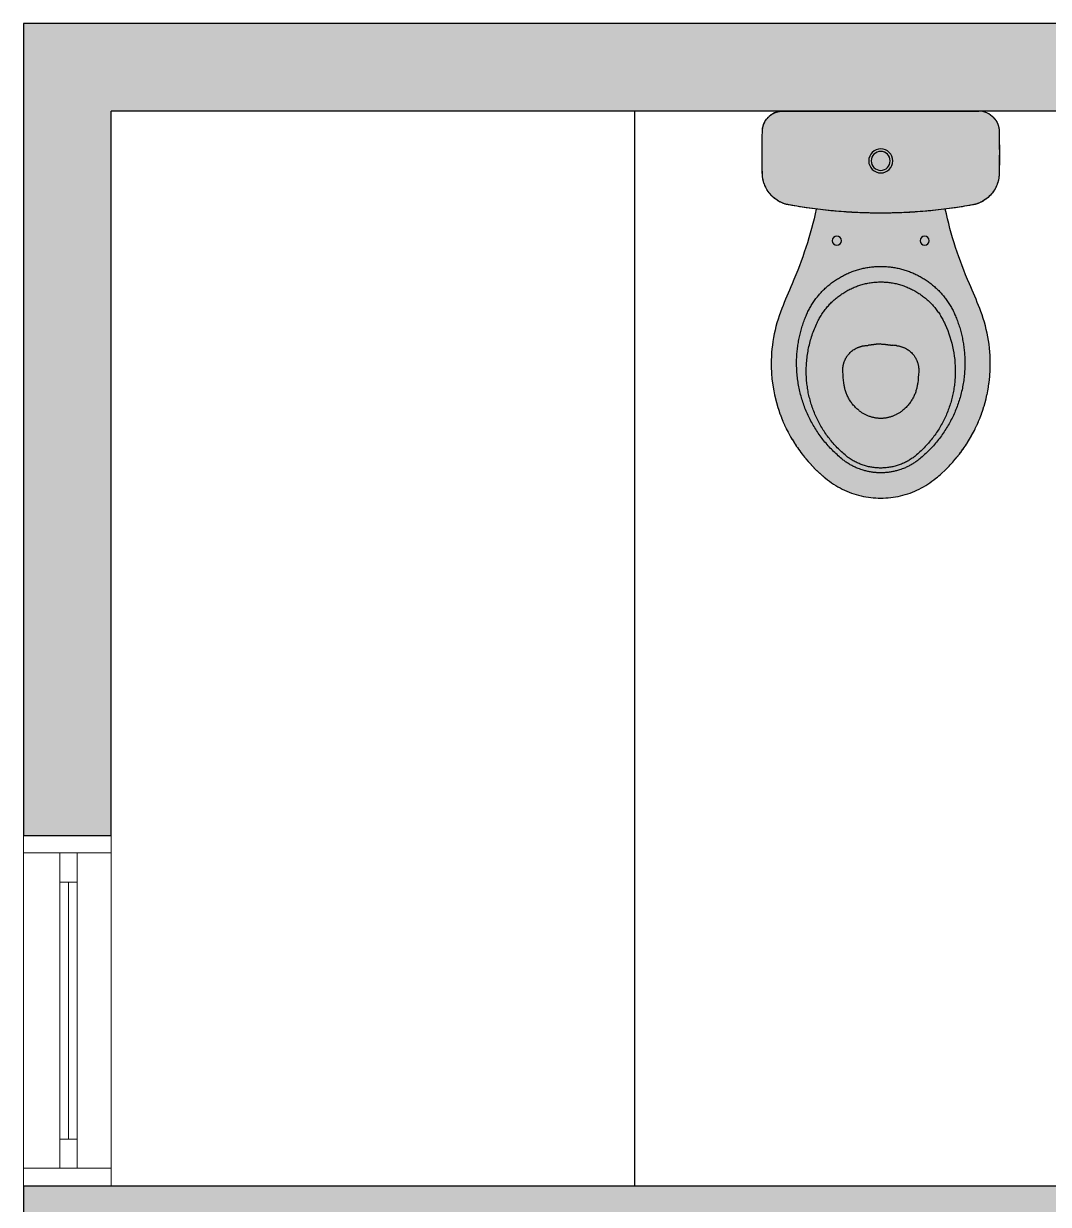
# Model space of a CAD drawing. Header units: millimetres. Extents: x 28.1 to 47.5, y 29.2 to 36.9.
# Drawn here: x 40.003 to 41.758, y 34.441 to 36.463 of the extents above; entities that cross this region are included whole.
import ezdxf

# ---------------------------------------------------------------- set-up
doc = ezdxf.new("R2010")
doc.units = ezdxf.units.MM
for name, color, linetype, lineweight in [('AI-Hatch equip san', 255, 'Continuous', 0), ('Arq-Caixilho', 1, 'Continuous', 13), ('Arq-Parede Baixa Osso', 2, 'Continuous', 20)]:
    doc.layers.add(name, color=color, linetype=linetype, lineweight=lineweight)
for name, color, linetype in [('ALVENARIA', 4, 'Continuous'), ('MOBILIÁRIO', 8, 'Continuous'), ('PROJEÇÃO', 8, 'Continuous')]:
    doc.layers.add(name, color=color, linetype=linetype)

# ---------------------------------------------------------------- blocks, each defined once
blk = doc.blocks.new('BACIA COM CX ACOPLADA IZY CP111 - PLANTA')
at = {"layer": 'AI-Hatch equip san'}
blk.add_hatch(color=256, dxfattribs=at).paths.add_polyline_path([(0.2027, -0.0342, -0.008778), (0.2027, -0.1068), (0.2026, -0.1095), (0.2023, -0.1122), (0.202, -0.1149), (0.2014, -0.1176), (0.2008, -0.1203), (0.2, -0.1229), (0.1991, -0.1255), (0.1981, -0.128), (0.1969, -0.1305), (0.1957, -0.1329), (0.1943, -0.1352), (0.1928, -0.1375), (0.1912, -0.1397), (0.1894, -0.1418), (0.1876, -0.1439), (0.1857, -0.1458), (0.1837, -0.1477), (0.1816, -0.1494), (0.1794, -0.151), (0.1772, -0.1526), (0.1748, -0.154), (0.1724, -0.1553), (0.17, -0.1565), (0.1675, -0.1575), (0.1649, -0.1585), (0.1623, -0.1593), (0.1597, -0.16), (0.1569, -0.1605, -0.013306), (0.1104, -0.1676), (0.1104, -0.1678), (0.1123, -0.176), (0.1142, -0.1842), (0.1163, -0.1925), (0.1185, -0.2008), (0.1208, -0.209), (0.1231, -0.2171), (0.1256, -0.2253), (0.1282, -0.2335), (0.1309, -0.2415), (0.1336, -0.2493), (0.1363, -0.2571), (0.1392, -0.2648), (0.1422, -0.2725), (0.1453, -0.2803), (0.1486, -0.288), (0.1519, -0.2958, -0.011272), (0.1696, -0.3386), (0.1713, -0.3429), (0.1735, -0.349), (0.1755, -0.3551), (0.1774, -0.3613), (0.1791, -0.3675), (0.1807, -0.3738), (0.1821, -0.3801), (0.1834, -0.3864), (0.1844, -0.3928), (0.1854, -0.3992), (0.1861, -0.4057), (0.1867, -0.4121), (0.1872, -0.4186), (0.1874, -0.4251), (0.1875, -0.4316), (0.1875, -0.4382), (0.1874, -0.4417), (0.1872, -0.4451), (0.1868, -0.4518), (0.1865, -0.4553), (0.1862, -0.4587), (0.1854, -0.4655), (0.1844, -0.4722), (0.1832, -0.479), (0.1819, -0.4857), (0.1803, -0.4923), (0.1786, -0.4989), (0.1768, -0.5055), (0.1747, -0.512), (0.1724, -0.5185), (0.17, -0.5249), (0.1674, -0.5312), (0.1647, -0.5375), (0.1618, -0.5436), (0.1602, -0.5467), (0.1587, -0.5498), (0.1555, -0.5557), (0.1537, -0.5587), (0.152, -0.5617), (0.1502, -0.5646), (0.1484, -0.5675), (0.1466, -0.5704), (0.1447, -0.5733), (0.1428, -0.5761), (0.1408, -0.5789), (0.1388, -0.5817), (0.1368, -0.5844), (0.1347, -0.5872), (0.1326, -0.5899), (0.1305, -0.5925), (0.1283, -0.5952), (0.1239, -0.6004), (0.1193, -0.6054), (0.1169, -0.6079), (0.1145, -0.6104), (0.1097, -0.6152), (0.1047, -0.6198), (0.1021, -0.6221), (0.0996, -0.6244), (0.097, -0.6266), (0.0945, -0.6287), (0.0911, -0.6314), (0.0877, -0.6339), (0.0842, -0.6364), (0.0807, -0.6388), (0.0771, -0.641), (0.0734, -0.6432), (0.0696, -0.6452), (0.0658, -0.6472), (0.062, -0.649), (0.0581, -0.6508), (0.0541, -0.6524), (0.0501, -0.6539), (0.0461, -0.6553), (0.042, -0.6565), (0.0379, -0.6577), (0.0338, -0.6587), (0.0296, -0.6596), (0.0254, -0.6604), (0.0212, -0.6611), (0.017, -0.6617), (0.0128, -0.6621), (0.0085, -0.6624), (0.0043, -0.6626), (0, -0.6626), (-0.0043, -0.6626), (-0.0085, -0.6624), (-0.0128, -0.6621), (-0.017, -0.6617), (-0.0212, -0.6611), (-0.0254, -0.6604), (-0.0296, -0.6596), (-0.0338, -0.6587), (-0.0379, -0.6577), (-0.042, -0.6565), (-0.0461, -0.6553), (-0.0501, -0.6539), (-0.0541, -0.6524), (-0.0581, -0.6508), (-0.062, -0.649), (-0.0658, -0.6472), (-0.0696, -0.6452), (-0.0734, -0.6432), (-0.0771, -0.641), (-0.0807, -0.6388), (-0.0842, -0.6364), (-0.0877, -0.6339), (-0.0911, -0.6314), (-0.0945, -0.6287), (-0.097, -0.6266), (-0.0996, -0.6244), (-0.1021, -0.6221), (-0.1047, -0.6198), (-0.1097, -0.6152), (-0.1145, -0.6104), (-0.1169, -0.6079), (-0.1193, -0.6054), (-0.1239, -0.6004), (-0.1283, -0.5952), (-0.1305, -0.5925), (-0.1326, -0.5899), (-0.1347, -0.5872), (-0.1368, -0.5844), (-0.1388, -0.5817), (-0.1408, -0.5789), (-0.1428, -0.5761), (-0.1447, -0.5733), (-0.1466, -0.5704), (-0.1484, -0.5675), (-0.1502, -0.5646), (-0.152, -0.5617), (-0.1537, -0.5587), (-0.1555, -0.5557), (-0.1587, -0.5498), (-0.1602, -0.5467), (-0.1618, -0.5436), (-0.1647, -0.5375), (-0.1674, -0.5312), (-0.17, -0.5249), (-0.1724, -0.5185), (-0.1747, -0.512), (-0.1768, -0.5055), (-0.1786, -0.4989), (-0.1803, -0.4923), (-0.1819, -0.4857), (-0.1832, -0.479), (-0.1844, -0.4722), (-0.1854, -0.4655), (-0.1862, -0.4587), (-0.1865, -0.4553), (-0.1868, -0.4518), (-0.1872, -0.4451), (-0.1874, -0.4417), (-0.1875, -0.4382), (-0.1875, -0.4329), (-0.1875, -0.4264), (-0.1872, -0.42), (-0.1868, -0.4135), (-0.1863, -0.407), (-0.1855, -0.4006), (-0.1847, -0.3942), (-0.1836, -0.3878), (-0.1824, -0.3815), (-0.181, -0.3751), (-0.1795, -0.3689), (-0.1778, -0.3626), (-0.1759, -0.3564), (-0.1739, -0.3503), (-0.1717, -0.3442), (-0.1694, -0.3381, -0.011149), (-0.1519, -0.2958), (-0.1486, -0.288), (-0.1453, -0.2803), (-0.1422, -0.2725), (-0.1392, -0.2648), (-0.1363, -0.2571), (-0.1336, -0.2493), (-0.1309, -0.2415), (-0.1282, -0.2335), (-0.1256, -0.2253), (-0.1231, -0.2171), (-0.1208, -0.209), (-0.1185, -0.2008), (-0.1163, -0.1925), (-0.1142, -0.1842), (-0.1123, -0.176), (-0.1104, -0.1678), (-0.1104, -0.1676, -0.013306), (-0.1569, -0.1605), (-0.1597, -0.16), (-0.1623, -0.1593), (-0.1649, -0.1585), (-0.1675, -0.1575), (-0.17, -0.1565), (-0.1724, -0.1553), (-0.1748, -0.154), (-0.1772, -0.1526), (-0.1794, -0.151), (-0.1816, -0.1494), (-0.1837, -0.1477), (-0.1857, -0.1458), (-0.1876, -0.1439), (-0.1894, -0.1418), (-0.1912, -0.1397), (-0.1928, -0.1375), (-0.1943, -0.1352), (-0.1957, -0.1329), (-0.1969, -0.1305), (-0.1981, -0.128), (-0.1991, -0.1255), (-0.2, -0.1229), (-0.2008, -0.1203), (-0.2014, -0.1176), (-0.202, -0.1149), (-0.2023, -0.1122), (-0.2026, -0.1095), (-0.2027, -0.1068, -0.008778), (-0.2027, -0.0342, -0.159768), (-0.1955, -0.0136), (-0.1951, -0.0133), (-0.1951, -0.0133), (-0.1951, -0.0133), (-0.1951, -0.0132), (-0.195, -0.0132), (-0.195, -0.0132), (-0.1949, -0.0131), (-0.1948, -0.013), (-0.1947, -0.0129), (-0.1946, -0.0128), (-0.1945, -0.0126), (-0.1943, -0.0125), (-0.1935, -0.0116, -0.212488), (-0.1677, -0.0001), (0.1677, -0.0001, -0.212488), (0.1935, -0.0116), (0.1943, -0.0125), (0.1945, -0.0126), (0.1946, -0.0128), (0.1947, -0.0129), (0.1948, -0.013), (0.1949, -0.0131), (0.195, -0.0132), (0.195, -0.0132), (0.1951, -0.0132), (0.1951, -0.0133), (0.1951, -0.0133), (0.1954, -0.0134, -0.161241)])
for points in [[(-0.1936, -0.0115), (-0.1931, -0.0109), (-0.1925, -0.0103), (-0.1919, -0.0097), (-0.1913, -0.0091), (-0.1907, -0.0086), (-0.19, -0.008), (-0.1894, -0.0075), (-0.1887, -0.007), (-0.1881, -0.0065), (-0.1874, -0.006), (-0.1867, -0.0055), (-0.186, -0.0051), (-0.1853, -0.0047), (-0.1845, -0.0043), (-0.1838, -0.0039), (-0.1831, -0.0035), (-0.1823, -0.0031), (-0.1815, -0.0028), (-0.1808, -0.0025), (-0.18, -0.0022), (-0.1792, -0.0019), (-0.1784, -0.0016), (-0.1776, -0.0014), (-0.1768, -0.0012), (-0.176, -0.001), (-0.1752, -0.0008), (-0.1744, -0.0006), (-0.1736, -0.0005), (-0.1728, -0.0003), (-0.1719, -0.0002), (-0.1711, -0.0001), (-0.1703, -0.0001), (-0.1694, 0), (-0.1686, 0), (-0.1678, 0)], [(-0.1677, 0), (0.1677, 0)], [(-0.1951, -0.0133), (-0.1951, -0.0133)], [(0.1936, -0.0115), (0.1938, -0.0116), (0.1938, -0.0117), (0.194, -0.0119), (0.1944, -0.0123), (0.1947, -0.0126), (0.1948, -0.0128), (0.1949, -0.0129), (0.1949, -0.013), (0.195, -0.013), (0.195, -0.0131), (0.1951, -0.0131)], [(-0.0378, -0.5122), (-0.0368, -0.513), (-0.0358, -0.5137), (-0.0348, -0.5145), (-0.0338, -0.5152), (-0.0327, -0.5159), (-0.0316, -0.5165), (-0.0306, -0.5172), (-0.0295, -0.5178), (-0.0283, -0.5185), (-0.0272, -0.519), (-0.0261, -0.5196), (-0.0249, -0.5202), (-0.0237, -0.5207), (-0.0225, -0.5212), (-0.0214, -0.5217), (-0.0201, -0.5221), (-0.0189, -0.5225), (-0.0177, -0.5229), (-0.0165, -0.5233), (-0.0152, -0.5236), (-0.014, -0.524), (-0.0127, -0.5243), (-0.0115, -0.5245), (-0.0102, -0.5248), (-0.009, -0.525), (-0.0077, -0.5251), (-0.0064, -0.5253), (-0.0051, -0.5254), (-0.0039, -0.5255), (-0.0026, -0.5256), (-0.0013, -0.5256), (0, -0.5256), (0.0013, -0.5256), (0.0026, -0.5256), (0.0039, -0.5255), (0.0051, -0.5254), (0.0064, -0.5253), (0.0077, -0.5251), (0.009, -0.525), (0.0102, -0.5248), (0.0115, -0.5245), (0.0127, -0.5243), (0.014, -0.524), (0.0152, -0.5236), (0.0165, -0.5233), (0.0177, -0.5229), (0.0189, -0.5225), (0.0201, -0.5221), (0.0214, -0.5217), (0.0225, -0.5212), (0.0237, -0.5207), (0.0249, -0.5202), (0.0261, -0.5196), (0.0272, -0.519), (0.0283, -0.5185), (0.0295, -0.5178), (0.0306, -0.5172), (0.0316, -0.5165), (0.0327, -0.5159), (0.0337, -0.5152), (0.0348, -0.5145), (0.0358, -0.5137), (0.0368, -0.513), (0.0378, -0.5122)]]:
    blk.add_lwpolyline(points)
for points in [[(0.1957, -0.0137), (0.196, -0.0142), (0.1964, -0.0147), (0.1968, -0.0153), (0.1971, -0.0158), (0.1975, -0.0163), (0.1978, -0.0168), (0.1981, -0.0174), (0.1984, -0.0179), (0.1987, -0.0185), (0.199, -0.019), (0.1993, -0.0196), (0.1995, -0.0202), (0.1998, -0.0207), (0.2, -0.0213), (0.2003, -0.0219), (0.2005, -0.0225), (0.2007, -0.0231), (0.2009, -0.0237), (0.2011, -0.0243), (0.2013, -0.0249), (0.2015, -0.0255), (0.2016, -0.0261), (0.2018, -0.0267), (0.2019, -0.0273), (0.2021, -0.0279), (0.2022, -0.0285), (0.2023, -0.0292), (0.2024, -0.0298), (0.2025, -0.0304), (0.2025, -0.031), (0.2026, -0.0316), (0.2026, -0.0323), (0.2027, -0.0329), (0.2027, -0.0335), (0.2027, -0.0342, -0.00878), (0.2028, -0.1068), (0.2027, -0.1079), (0.2026, -0.1091), (0.2026, -0.1102), (0.2025, -0.1114), (0.2024, -0.1125), (0.2022, -0.1136), (0.2021, -0.1148), (0.2019, -0.1159), (0.2017, -0.117), (0.2014, -0.1181), (0.2012, -0.1192), (0.2009, -0.1203), (0.2006, -0.1214), (0.2002, -0.1225), (0.1999, -0.1236), (0.1995, -0.1247), (0.1991, -0.1258), (0.1987, -0.1268), (0.1982, -0.1279), (0.1978, -0.1289), (0.1973, -0.13), (0.1968, -0.131), (0.1962, -0.132), (0.1957, -0.133), (0.1951, -0.134), (0.1945, -0.135), (0.1939, -0.1359), (0.1933, -0.1369), (0.1926, -0.1378), (0.192, -0.1388), (0.1913, -0.1397), (0.1906, -0.1406), (0.1899, -0.1415), (0.1891, -0.1423), (0.1884, -0.1432), (0.1876, -0.144), (0.1868, -0.1449), (0.186, -0.1457), (0.1851, -0.1465), (0.1843, -0.1472), (0.1834, -0.148), (0.1826, -0.1487), (0.1817, -0.1494), (0.1808, -0.1501), (0.1799, -0.1508), (0.1789, -0.1515), (0.178, -0.1521), (0.177, -0.1527), (0.1761, -0.1533), (0.1751, -0.1539), (0.1741, -0.1545), (0.1731, -0.155), (0.1721, -0.1556), (0.171, -0.1561), (0.17, -0.1566), (0.169, -0.157), (0.1679, -0.1575), (0.1668, -0.1579), (0.1658, -0.1583), (0.1647, -0.1586), (0.1636, -0.159), (0.1625, -0.1593), (0.1614, -0.1596), (0.1603, -0.1598), (0.1592, -0.1601), (0.158, -0.1604), (0.1569, -0.1606), (0.1525, -0.1614), (0.148, -0.1622), (0.1436, -0.1629), (0.1392, -0.1636), (0.1347, -0.1643), (0.1302, -0.165), (0.1258, -0.1657), (0.1213, -0.1663), (0.1169, -0.1669), (0.1124, -0.1675), (0.1079, -0.168), (0.1034, -0.1686), (0.099, -0.1691), (0.0945, -0.1696), (0.09, -0.1701), (0.0855, -0.1705), (0.081, -0.1709), (0.0765, -0.1713), (0.072, -0.1717), (0.0675, -0.1721), (0.0631, -0.1724), (0.0586, -0.1727), (0.0541, -0.173), (0.0496, -0.1733), (0.0451, -0.1735), (0.0406, -0.1737), (0.0361, -0.1739), (0.0315, -0.1741), (0.027, -0.1742), (0.0225, -0.1744), (0.018, -0.1745), (0.0135, -0.1745), (0.009, -0.1746), (0.0045, -0.1746), (0, -0.1746), (-0.0045, -0.1746), (-0.009, -0.1746), (-0.0135, -0.1745), (-0.018, -0.1745), (-0.0225, -0.1744), (-0.027, -0.1742), (-0.0315, -0.1741), (-0.0361, -0.1739), (-0.0406, -0.1737), (-0.0451, -0.1735), (-0.0496, -0.1733), (-0.0541, -0.173), (-0.0586, -0.1727), (-0.0631, -0.1724), (-0.0675, -0.1721), (-0.072, -0.1717), (-0.0765, -0.1713), (-0.081, -0.1709), (-0.0855, -0.1705), (-0.09, -0.1701), (-0.0945, -0.1696), (-0.099, -0.1691), (-0.1034, -0.1686), (-0.1079, -0.168), (-0.1124, -0.1675), (-0.1169, -0.1669), (-0.1213, -0.1663), (-0.1258, -0.1657), (-0.1302, -0.165), (-0.1347, -0.1643), (-0.1392, -0.1636), (-0.1436, -0.1629), (-0.148, -0.1622), (-0.1525, -0.1614), (-0.1569, -0.1606), (-0.158, -0.1604), (-0.1592, -0.1601), (-0.1603, -0.1598), (-0.1614, -0.1596), (-0.1625, -0.1593), (-0.1636, -0.159), (-0.1647, -0.1586), (-0.1658, -0.1583), (-0.1668, -0.1579), (-0.1679, -0.1575), (-0.169, -0.157), (-0.17, -0.1566), (-0.171, -0.1561), (-0.1721, -0.1556), (-0.1731, -0.155), (-0.1741, -0.1545), (-0.1751, -0.1539), (-0.1761, -0.1533), (-0.177, -0.1527), (-0.178, -0.1521), (-0.1789, -0.1515), (-0.1799, -0.1508), (-0.1808, -0.1501), (-0.1817, -0.1494), (-0.1826, -0.1487), (-0.1834, -0.148), (-0.1843, -0.1472), (-0.1851, -0.1465), (-0.186, -0.1457), (-0.1868, -0.1449), (-0.1876, -0.144), (-0.1884, -0.1432), (-0.1891, -0.1423), (-0.1899, -0.1415), (-0.1906, -0.1406), (-0.1913, -0.1397), (-0.192, -0.1388), (-0.1926, -0.1378), (-0.1933, -0.1369), (-0.1939, -0.1359), (-0.1945, -0.135), (-0.1951, -0.134), (-0.1957, -0.133), (-0.1962, -0.132), (-0.1968, -0.131), (-0.1973, -0.13), (-0.1978, -0.1289), (-0.1982, -0.1279), (-0.1987, -0.1268), (-0.1991, -0.1258), (-0.1995, -0.1247), (-0.1999, -0.1236), (-0.2002, -0.1225), (-0.2006, -0.1214), (-0.2009, -0.1203), (-0.2012, -0.1192), (-0.2014, -0.1181), (-0.2017, -0.117), (-0.2019, -0.1159), (-0.2021, -0.1148), (-0.2022, -0.1136), (-0.2024, -0.1125), (-0.2025, -0.1114), (-0.2026, -0.1102), (-0.2026, -0.1091), (-0.2027, -0.1079), (-0.2028, -0.1068, -0.00878), (-0.2027, -0.0342), (-0.2027, -0.0335), (-0.2027, -0.0329), (-0.2026, -0.0323), (-0.2026, -0.0316), (-0.2025, -0.031), (-0.2025, -0.0304), (-0.2024, -0.0298), (-0.2023, -0.0292), (-0.2022, -0.0285), (-0.2021, -0.0279), (-0.2019, -0.0273), (-0.2018, -0.0267), (-0.2016, -0.0261), (-0.2015, -0.0255), (-0.2013, -0.0249), (-0.2011, -0.0243), (-0.2009, -0.0237), (-0.2007, -0.0231), (-0.2005, -0.0225), (-0.2003, -0.0219), (-0.2, -0.0213), (-0.1998, -0.0207), (-0.1995, -0.0202), (-0.1993, -0.0196), (-0.199, -0.019), (-0.1987, -0.0185), (-0.1984, -0.0179), (-0.1981, -0.0174), (-0.1978, -0.0168), (-0.1975, -0.0163), (-0.1971, -0.0158), (-0.1968, -0.0153), (-0.1964, -0.0147), (-0.196, -0.0142), (-0.1957, -0.0137)], [(-0.195, -0.0131, 0.018828), (-0.1954, -0.0135)], [(0.1951, -0.0133), (0.1951, -0.0133), (0.1951, -0.0133), (0.1951, -0.0133), (0.1951, -0.0132), (0.195, -0.0132), (0.195, -0.0132), (0.1949, -0.0131), (0.1948, -0.013), (0.1947, -0.0129), (0.1946, -0.0128), (0.1945, -0.0126), (0.1943, -0.0125), (0.1935, -0.0116, 0.212488), (0.1677, -0.0001), (-0.1677, -0.0001, 0.212488), (-0.1935, -0.0116), (-0.1943, -0.0125), (-0.1945, -0.0126), (-0.1946, -0.0128), (-0.1947, -0.0129), (-0.1948, -0.013), (-0.1949, -0.0131), (-0.195, -0.0132), (-0.195, -0.0132), (-0.1951, -0.0132), (-0.1951, -0.0133), (-0.1951, -0.0133), (-0.1951, -0.0133)], [(-0.1942, -0.0123, 0.002919), (-0.1935, -0.0115)], [(0.1955, -0.0136, 0.018828), (0.1951, -0.0132)], [(-0.1104, -0.1676), (-0.1104, -0.1678), (-0.1123, -0.176), (-0.1142, -0.1842), (-0.1163, -0.1925), (-0.1185, -0.2008), (-0.1208, -0.209), (-0.1231, -0.2171), (-0.1256, -0.2253), (-0.1282, -0.2335), (-0.1309, -0.2415), (-0.1336, -0.2493), (-0.1363, -0.2571), (-0.1392, -0.2648), (-0.1422, -0.2725), (-0.1453, -0.2803), (-0.1486, -0.288), (-0.1519, -0.2958, 0.011149), (-0.1694, -0.3381), (-0.1717, -0.3442), (-0.1739, -0.3503), (-0.1759, -0.3564), (-0.1778, -0.3626), (-0.1795, -0.3689), (-0.181, -0.3751), (-0.1824, -0.3815), (-0.1836, -0.3878), (-0.1847, -0.3942), (-0.1855, -0.4006), (-0.1863, -0.407), (-0.1868, -0.4135), (-0.1872, -0.42), (-0.1875, -0.4264), (-0.1875, -0.4329), (-0.1875, -0.4381), (-0.1875, -0.4384), (-0.1874, -0.4417), (-0.1872, -0.4449), (-0.1872, -0.4453), (-0.1868, -0.4517), (-0.1868, -0.4521), (-0.1865, -0.4553), (-0.1862, -0.4585), (-0.1862, -0.4589), (-0.1854, -0.4653), (-0.1853, -0.4657), (-0.1844, -0.472), (-0.1844, -0.4724), (-0.1833, -0.4788), (-0.1832, -0.4792), (-0.1819, -0.4855), (-0.1818, -0.4859), (-0.1804, -0.4921), (-0.1803, -0.4925), (-0.1787, -0.4988), (-0.1786, -0.4991), (-0.1768, -0.5053), (-0.1767, -0.5057), (-0.1747, -0.5118), (-0.1746, -0.5122), (-0.1725, -0.5183), (-0.1724, -0.5187), (-0.1701, -0.5247), (-0.17, -0.5251), (-0.1675, -0.531), (-0.1674, -0.5314), (-0.1648, -0.5373), (-0.1646, -0.5376), (-0.1618, -0.5435), (-0.1617, -0.5438), (-0.1602, -0.5467), (-0.1588, -0.5496), (-0.1586, -0.5499), (-0.1555, -0.5556), (-0.1553, -0.5559), (-0.1537, -0.5587), (-0.1521, -0.5615), (-0.1519, -0.5618), (-0.1502, -0.5646), (-0.1485, -0.5674), (-0.1484, -0.5677), (-0.1466, -0.5704), (-0.1448, -0.5731), (-0.1446, -0.5734), (-0.1428, -0.5761), (-0.1409, -0.5788), (-0.1407, -0.579), (-0.1388, -0.5817), (-0.1369, -0.5843), (-0.1367, -0.5846), (-0.1347, -0.5872), (-0.1327, -0.5897), (-0.1325, -0.59), (-0.1305, -0.5925), (-0.1284, -0.595), (-0.1282, -0.5953), (-0.124, -0.6002), (-0.1237, -0.6005), (-0.1194, -0.6053), (-0.1191, -0.6055), (-0.1169, -0.6079), (-0.1146, -0.6102), (-0.1144, -0.6105), (-0.1098, -0.6151), (-0.1095, -0.6153), (-0.1048, -0.6197), (-0.1045, -0.62), (-0.1021, -0.6221), (-0.0997, -0.6243), (-0.0994, -0.6245), (-0.097, -0.6266), (-0.0945, -0.6287), (-0.0911, -0.6314), (-0.0877, -0.6339), (-0.0842, -0.6364), (-0.0807, -0.6388), (-0.0771, -0.641), (-0.0734, -0.6432), (-0.0696, -0.6452), (-0.0658, -0.6472), (-0.062, -0.649), (-0.0581, -0.6508), (-0.0541, -0.6524), (-0.0501, -0.6539), (-0.0461, -0.6553), (-0.042, -0.6565), (-0.0379, -0.6577), (-0.0338, -0.6587), (-0.0296, -0.6596), (-0.0254, -0.6604), (-0.0212, -0.6611), (-0.017, -0.6617), (-0.0128, -0.6621), (-0.0085, -0.6624), (-0.0043, -0.6626), (0, -0.6626), (0.0043, -0.6626), (0.0085, -0.6624), (0.0128, -0.6621), (0.017, -0.6617), (0.0212, -0.6611), (0.0254, -0.6604), (0.0296, -0.6596), (0.0338, -0.6587), (0.0379, -0.6577), (0.042, -0.6565), (0.0461, -0.6553), (0.0501, -0.6539), (0.0541, -0.6524), (0.0581, -0.6508), (0.062, -0.649), (0.0658, -0.6472), (0.0696, -0.6452), (0.0734, -0.6432), (0.0771, -0.641), (0.0807, -0.6388), (0.0842, -0.6364), (0.0877, -0.6339), (0.0911, -0.6314), (0.0945, -0.6287), (0.097, -0.6266), (0.0994, -0.6245), (0.0997, -0.6243), (0.1021, -0.6221), (0.1045, -0.62), (0.1048, -0.6197), (0.1095, -0.6153), (0.1098, -0.6151), (0.1144, -0.6105), (0.1146, -0.6102), (0.1169, -0.6079), (0.1191, -0.6055), (0.1194, -0.6053), (0.1237, -0.6005), (0.124, -0.6002), (0.1282, -0.5953), (0.1284, -0.595), (0.1305, -0.5925), (0.1325, -0.59), (0.1327, -0.5897), (0.1347, -0.5872), (0.1367, -0.5846), (0.1369, -0.5843), (0.1388, -0.5817), (0.1407, -0.579), (0.1409, -0.5788), (0.1428, -0.5761), (0.1446, -0.5734), (0.1448, -0.5731), (0.1466, -0.5704), (0.1484, -0.5677), (0.1485, -0.5674), (0.1502, -0.5646), (0.1519, -0.5618), (0.1521, -0.5615), (0.1537, -0.5587), (0.1553, -0.5559), (0.1555, -0.5556), (0.1586, -0.5499), (0.1588, -0.5496), (0.1602, -0.5467), (0.1617, -0.5438), (0.1618, -0.5435), (0.1646, -0.5376), (0.1648, -0.5373), (0.1674, -0.5314), (0.1675, -0.531), (0.17, -0.5251), (0.1701, -0.5247), (0.1724, -0.5187), (0.1725, -0.5183), (0.1746, -0.5122), (0.1747, -0.5118), (0.1767, -0.5057), (0.1768, -0.5053), (0.1786, -0.4991), (0.1787, -0.4988), (0.1803, -0.4925), (0.1804, -0.4921), (0.1818, -0.4859), (0.1819, -0.4855), (0.1832, -0.4792), (0.1833, -0.4788), (0.1844, -0.4724), (0.1844, -0.472), (0.1853, -0.4657), (0.1854, -0.4653), (0.1862, -0.4589), (0.1862, -0.4585), (0.1865, -0.4553), (0.1868, -0.4521), (0.1868, -0.4517), (0.1872, -0.4453), (0.1872, -0.4449), (0.1874, -0.4417), (0.1875, -0.4384), (0.1875, -0.4381), (0.1875, -0.4316), (0.1874, -0.4251), (0.1872, -0.4186), (0.1867, -0.4121), (0.1861, -0.4057), (0.1854, -0.3992), (0.1844, -0.3928), (0.1834, -0.3864), (0.1821, -0.3801), (0.1807, -0.3738), (0.1791, -0.3675), (0.1774, -0.3613), (0.1755, -0.3551), (0.1735, -0.349), (0.1713, -0.3429), (0.1694, -0.3381, 0.011149), (0.1519, -0.2958), (0.1486, -0.288), (0.1453, -0.2803), (0.1422, -0.2725), (0.1392, -0.2648), (0.1363, -0.2571), (0.1336, -0.2493), (0.1309, -0.2415), (0.1282, -0.2335), (0.1256, -0.2253), (0.1231, -0.2171), (0.1208, -0.209), (0.1185, -0.2008), (0.1163, -0.1925), (0.1142, -0.1842), (0.1123, -0.176), (0.1104, -0.1678), (0.1104, -0.1676)], [(-0.0378, -0.5122), (-0.0393, -0.511), (-0.0407, -0.5098), (-0.042, -0.5085), (-0.0433, -0.5072), (-0.0446, -0.5059), (-0.0458, -0.5046), (-0.047, -0.5032), (-0.0482, -0.5018), (-0.0493, -0.5004), (-0.0503, -0.499), (-0.0514, -0.4975), (-0.0523, -0.496), (-0.0533, -0.4946), (-0.0542, -0.493), (-0.055, -0.4915), (-0.0558, -0.49), (-0.0566, -0.4884), (-0.0573, -0.4869), (-0.058, -0.4853), (-0.0587, -0.4838), (-0.0593, -0.4822), (-0.0598, -0.4806), (-0.0603, -0.4791), (-0.0608, -0.4775), (-0.0613, -0.4759), (-0.0617, -0.4744), (-0.062, -0.4728), (-0.0623, -0.4713), (-0.0626, -0.4697), (-0.0629, -0.4682), (-0.0631, -0.4667), (-0.0633, -0.4651, -0.008966), (-0.0649, -0.4466, -0.016113), (-0.065, -0.4436), (-0.065, -0.4426), (-0.065, -0.4418), (-0.0649, -0.4409), (-0.0649, -0.4401), (-0.0648, -0.4393), (-0.0647, -0.4384), (-0.0646, -0.4376), (-0.0645, -0.4368), (-0.0644, -0.436), (-0.0642, -0.4352), (-0.064, -0.4344), (-0.0639, -0.4336), (-0.0637, -0.4328), (-0.0635, -0.4321), (-0.0632, -0.4313), (-0.063, -0.4305), (-0.0627, -0.4298), (-0.0625, -0.429), (-0.0622, -0.4282), (-0.0619, -0.4275), (-0.0616, -0.4267), (-0.0612, -0.426), (-0.0609, -0.4253), (-0.0605, -0.4245), (-0.0602, -0.4238), (-0.0598, -0.423), (-0.0593, -0.4223), (-0.0589, -0.4216), (-0.0585, -0.4209), (-0.058, -0.4201), (-0.0575, -0.4194), (-0.057, -0.4187), (-0.056, -0.4174), (-0.0549, -0.416), (-0.0537, -0.4148), (-0.0525, -0.4135), (-0.0512, -0.4123), (-0.0499, -0.4111), (-0.0485, -0.41), (-0.047, -0.4089), (-0.0455, -0.4079), (-0.0439, -0.407), (-0.0422, -0.4061), (-0.0406, -0.4053), (-0.0397, -0.4049), (-0.0389, -0.4045), (-0.038, -0.4042), (-0.0372, -0.4039), (-0.0363, -0.4036), (-0.0354, -0.4033), (-0.0346, -0.403), (-0.0337, -0.4028), (-0.0328, -0.4025), (-0.0319, -0.4023), (-0.0311, -0.4021), (-0.0302, -0.402), (-0.0293, -0.4018), (-0.0285, -0.4017), (-0.0276, -0.4016), (-0.0267, -0.4015, -0.000598), (-0.0209, -0.4009)], [(0, -0.3986, 0.006359), (-0.0061, -0.3992), (-0.0064, -0.3992), (-0.0066, -0.3992), (-0.0072, -0.3993), (-0.0075, -0.3993), (-0.0077, -0.3993), (-0.0083, -0.3994), (-0.0086, -0.3994), (-0.0091, -0.3995), (-0.0094, -0.3995), (-0.01, -0.3996), (-0.0103, -0.3996), (-0.0108, -0.3997), (-0.0117, -0.3998), (-0.0123, -0.3999), (-0.0129, -0.4), (-0.0144, -0.4002), (-0.0154, -0.4003), (-0.0159, -0.4003), (-0.0164, -0.4004), (-0.0169, -0.4005), (-0.0174, -0.4005), (-0.0179, -0.4006), (-0.0184, -0.4006), (-0.0189, -0.4007), (-0.0194, -0.4008), (-0.0199, -0.4008), (-0.0204, -0.4009), (-0.0209, -0.4009)], [(0, -0.3986, -0.006359), (0.0061, -0.3992), (0.0064, -0.3992), (0.0066, -0.3992), (0.0072, -0.3993), (0.0075, -0.3993), (0.0077, -0.3993), (0.0083, -0.3994), (0.0086, -0.3994), (0.0091, -0.3995), (0.0094, -0.3995), (0.01, -0.3996), (0.0103, -0.3996), (0.0108, -0.3997), (0.0117, -0.3998), (0.0123, -0.3999), (0.0129, -0.4), (0.0144, -0.4002), (0.0154, -0.4003), (0.0159, -0.4003), (0.0164, -0.4004), (0.0169, -0.4005), (0.0174, -0.4005), (0.0179, -0.4006), (0.0184, -0.4006), (0.0189, -0.4007), (0.0194, -0.4008), (0.0199, -0.4008), (0.0204, -0.4009), (0.0209, -0.4009)], [(0.0267, -0.4015, 0.000598), (0.0209, -0.4009)], [(0.0267, -0.4015), (0.0276, -0.4016), (0.0285, -0.4017), (0.0293, -0.4018), (0.0302, -0.402), (0.0311, -0.4021), (0.0319, -0.4023), (0.0328, -0.4025), (0.0337, -0.4028), (0.0346, -0.403), (0.0354, -0.4033), (0.0363, -0.4036), (0.0372, -0.4039), (0.038, -0.4042), (0.0389, -0.4045), (0.0397, -0.4049), (0.0406, -0.4053), (0.0422, -0.4061), (0.0439, -0.407), (0.0455, -0.4079), (0.047, -0.4089), (0.0485, -0.41), (0.0499, -0.4111), (0.0512, -0.4123), (0.0525, -0.4135), (0.0537, -0.4148), (0.0549, -0.416), (0.056, -0.4174), (0.057, -0.4187), (0.0575, -0.4194), (0.058, -0.4201), (0.0585, -0.4209), (0.0589, -0.4216), (0.0593, -0.4223), (0.0598, -0.423), (0.0602, -0.4238), (0.0605, -0.4245), (0.0609, -0.4253), (0.0612, -0.426), (0.0616, -0.4267), (0.0619, -0.4275), (0.0622, -0.4282), (0.0625, -0.429), (0.0627, -0.4298), (0.063, -0.4305), (0.0632, -0.4313), (0.0635, -0.4321), (0.0637, -0.4328), (0.0639, -0.4336), (0.064, -0.4344), (0.0642, -0.4352), (0.0644, -0.436), (0.0645, -0.4368), (0.0646, -0.4376), (0.0647, -0.4384), (0.0648, -0.4393), (0.0649, -0.4401), (0.0649, -0.4409), (0.065, -0.4418), (0.065, -0.4426), (0.065, -0.4436, -0.016113), (0.0649, -0.4466, -0.008966), (0.0633, -0.4651), (0.0631, -0.4667), (0.0629, -0.4682), (0.0626, -0.4697), (0.0623, -0.4713), (0.062, -0.4728), (0.0617, -0.4744), (0.0613, -0.4759), (0.0608, -0.4775), (0.0603, -0.4791), (0.0598, -0.4806), (0.0593, -0.4822), (0.0587, -0.4838), (0.058, -0.4853), (0.0573, -0.4869), (0.0566, -0.4884), (0.0558, -0.49), (0.055, -0.4915), (0.0542, -0.493), (0.0533, -0.4946), (0.0523, -0.496), (0.0514, -0.4975), (0.0503, -0.499), (0.0493, -0.5004), (0.0482, -0.5018), (0.047, -0.5032), (0.0458, -0.5046), (0.0446, -0.5059), (0.0433, -0.5072), (0.042, -0.5085), (0.0407, -0.5098), (0.0393, -0.511), (0.0378, -0.5122)]]:
    blk.add_lwpolyline(points, format="xyb")
at = {"ltscale": 0.000466036}
blk.add_lwpolyline([(0.1951, -0.0133), (0.1952, -0.0133, -0.017665), (0.1955, -0.0136, -0.039631), (0.1956, -0.0138, -0.158216), (0.2027, -0.0342, -0.008778), (0.2027, -0.1068), (0.2026, -0.1095), (0.2023, -0.1122), (0.202, -0.1149), (0.2014, -0.1176), (0.2008, -0.1203), (0.2, -0.1229), (0.1991, -0.1255), (0.1981, -0.128), (0.1969, -0.1305), (0.1957, -0.1329), (0.1943, -0.1352), (0.1928, -0.1375), (0.1912, -0.1397), (0.1894, -0.1418), (0.1876, -0.1439), (0.1857, -0.1458), (0.1837, -0.1477), (0.1816, -0.1494), (0.1794, -0.151), (0.1772, -0.1526), (0.1748, -0.154), (0.1724, -0.1553), (0.17, -0.1565), (0.1675, -0.1575), (0.1649, -0.1585), (0.1623, -0.1593), (0.1597, -0.16), (0.1569, -0.1605, -0.044623), (0, -0.1746, -0.044623), (-0.1569, -0.1605), (-0.1597, -0.16), (-0.1623, -0.1593), (-0.1649, -0.1585), (-0.1675, -0.1575), (-0.17, -0.1565), (-0.1724, -0.1553), (-0.1748, -0.154), (-0.1772, -0.1526), (-0.1794, -0.151), (-0.1816, -0.1494), (-0.1837, -0.1477), (-0.1857, -0.1458), (-0.1876, -0.1439), (-0.1894, -0.1418), (-0.1912, -0.1397), (-0.1928, -0.1375), (-0.1943, -0.1352), (-0.1957, -0.1329), (-0.1969, -0.1305), (-0.1981, -0.128), (-0.1991, -0.1255), (-0.2, -0.1229), (-0.2008, -0.1203), (-0.2014, -0.1176), (-0.202, -0.1149), (-0.2023, -0.1122), (-0.2026, -0.1095), (-0.2027, -0.1068, -0.008778), (-0.2027, -0.0342, -0.158216), (-0.1956, -0.0138, -0.039631), (-0.1955, -0.0136, -0.017665), (-0.1952, -0.0133), (-0.1951, -0.0133)], format="xyb", dxfattribs=at)
at = {"ltscale": 0.00156}
blk.add_lwpolyline([(-0.1951, -0.0131), (-0.1953, -0.0133)], dxfattribs=at)
at = {"ltscale": 0.00179}
for points in [[(-0.1677, -0.0004), (-0.1677, -0.0001)], [(0.1677, -0.0004), (0.1677, -0.0001)]]:
    blk.add_lwpolyline(points, dxfattribs=at)
at = {"ltscale": 0.002755}
blk.add_lwpolyline([(0.2021, -0.0342), (0.2026, -0.0342)], dxfattribs=at)
for points in [[(0, -0.0647, 1), (0, -0.1058, 1)], [(-0.0001, -0.0689, 1), (-0.0001, -0.1014, 1)], [(-0.0752, -0.2141, 1), (-0.0752, -0.2296, 1)], [(0.0752, -0.2141, 1), (0.0752, -0.2296, 1)]]:
    blk.add_lwpolyline(points, format="xyb", close=True)
at = {"ltscale": 0.00311}
for points in [[(-0.2021, -0.1068), (-0.2027, -0.1068)], [(0.2021, -0.1068), (0.2027, -0.1068)]]:
    blk.add_lwpolyline(points, dxfattribs=at)
at = {"ltscale": 0.003392}
blk.add_lwpolyline([(0.1568, -0.1598), (0.1569, -0.1605)], dxfattribs=at)
for points in [[(0, -0.2659), (0.002, -0.2659), (0.004, -0.266), (0.006, -0.2661), (0.008, -0.2662), (0.01, -0.2663), (0.012, -0.2664), (0.014, -0.2666), (0.016, -0.2668), (0.018, -0.267), (0.02, -0.2673), (0.022, -0.2676), (0.024, -0.2679), (0.026, -0.2683), (0.0279, -0.2687), (0.0299, -0.2691), (0.0318, -0.2696), (0.0338, -0.27), (0.0357, -0.2705), (0.0377, -0.2711), (0.0396, -0.2716), (0.0415, -0.2722), (0.0434, -0.2728), (0.0453, -0.2735), (0.0472, -0.2741), (0.0491, -0.2748), (0.051, -0.2755), (0.0528, -0.2763), (0.0547, -0.2771), (0.0565, -0.2779), (0.0584, -0.2787), (0.0602, -0.2796), (0.062, -0.2804), (0.0638, -0.2813), (0.0656, -0.2823), (0.0673, -0.2832), (0.0691, -0.2842), (0.0708, -0.2852), (0.0725, -0.2863), (0.0742, -0.2873), (0.0759, -0.2884), (0.0776, -0.2895), (0.0793, -0.2907), (0.0809, -0.2918), (0.0825, -0.293), (0.0841, -0.2942), (0.0857, -0.2954), (0.0873, -0.2967), (0.0888, -0.2979), (0.0904, -0.2992), (0.0919, -0.3005), (0.0934, -0.3019), (0.0949, -0.3032), (0.0963, -0.3046), (0.0978, -0.306), (0.0992, -0.3074), (0.1006, -0.3089), (0.102, -0.3103), (0.1033, -0.3118), (0.1046, -0.3133), (0.106, -0.3149), (0.1072, -0.3164), (0.1085, -0.3179), (0.1098, -0.3195), (0.111, -0.3211), (0.1122, -0.3227), (0.1133, -0.3244), (0.1145, -0.326), (0.1156, -0.3277), (0.1167, -0.3293), (0.1178, -0.331), (0.1189, -0.3327), (0.1199, -0.3344), (0.1209, -0.3362), (0.1219, -0.3379), (0.1228, -0.3397), (0.1237, -0.3415), (0.1246, -0.3433), (0.1255, -0.3451), (0.1263, -0.3469), (0.1271, -0.3488), (0.1279, -0.3506), (0.1287, -0.3525), (0.1295, -0.3543), (0.1304, -0.3566), (0.1312, -0.3588), (0.132, -0.3611), (0.1328, -0.3634), (0.1336, -0.3657), (0.1343, -0.368), (0.1351, -0.3703), (0.1357, -0.3726), (0.1364, -0.3749), (0.137, -0.3772), (0.1376, -0.3796), (0.1382, -0.3819), (0.1388, -0.3843), (0.1393, -0.3866), (0.1398, -0.389), (0.1402, -0.3913), (0.1407, -0.3937), (0.1411, -0.3961), (0.1415, -0.3985), (0.1419, -0.4008), (0.1422, -0.4032), (0.1425, -0.4056), (0.1428, -0.408), (0.143, -0.4104), (0.1433, -0.4128), (0.1435, -0.4152), (0.1436, -0.4176), (0.1438, -0.42), (0.1439, -0.4225), (0.144, -0.4249), (0.1441, -0.4273), (0.1441, -0.4297), (0.1441, -0.4321), (0.1441, -0.4345), (0.144, -0.4369), (0.1439, -0.4396), (0.1437, -0.4423), (0.1436, -0.4451), (0.1434, -0.4478), (0.1432, -0.4505), (0.143, -0.4532), (0.1427, -0.4559), (0.1424, -0.4586), (0.142, -0.4613), (0.1416, -0.4639), (0.1412, -0.4666), (0.1407, -0.4693), (0.1402, -0.472), (0.1397, -0.4746), (0.1391, -0.4773), (0.1385, -0.4799), (0.1379, -0.4826), (0.1372, -0.4852), (0.1365, -0.4878), (0.1358, -0.4904), (0.135, -0.493), (0.1342, -0.4956), (0.1333, -0.4982), (0.1325, -0.5008), (0.1316, -0.5033), (0.1306, -0.5059), (0.1297, -0.5084), (0.1287, -0.5109), (0.1276, -0.5135), (0.1266, -0.516), (0.1255, -0.5184), (0.1243, -0.5209), (0.1232, -0.5234), (0.122, -0.5258), (0.1208, -0.5282), (0.1195, -0.5306), (0.1182, -0.533), (0.1169, -0.5354), (0.1156, -0.5378), (0.1142, -0.5401), (0.1128, -0.5424), (0.1114, -0.5447), (0.1099, -0.547), (0.1084, -0.5493), (0.1069, -0.5515), (0.1053, -0.5538), (0.1038, -0.556), (0.1022, -0.5581), (0.1005, -0.5603), (0.0989, -0.5625), (0.0972, -0.5646), (0.0955, -0.5667), (0.0937, -0.5688), (0.092, -0.5708), (0.0902, -0.5729), (0.0883, -0.5749), (0.0865, -0.5769), (0.0846, -0.5788), (0.0827, -0.5808), (0.0808, -0.5827), (0.0788, -0.5846), (0.0769, -0.5864), (0.0748, -0.5882), (0.0728, -0.59), (0.0708, -0.5918), (0.0688, -0.5936), (0.0667, -0.5954), (0.0654, -0.5964), (0.0642, -0.5974), (0.0629, -0.5983), (0.0616, -0.5993), (0.0603, -0.6003), (0.059, -0.6012), (0.0576, -0.6021), (0.0563, -0.6029), (0.0549, -0.6038), (0.0535, -0.6046), (0.0521, -0.6054), (0.0507, -0.6062), (0.0493, -0.607), (0.0479, -0.6077), (0.0465, -0.6084), (0.045, -0.6091), (0.0436, -0.6098), (0.0421, -0.6105), (0.0406, -0.6111), (0.0387, -0.6119), (0.0366, -0.6127), (0.0343, -0.6135), (0.0321, -0.6142), (0.0302, -0.6148), (0.0286, -0.6153), (0.027, -0.6157), (0.0255, -0.6161), (0.0239, -0.6165), (0.0224, -0.6169), (0.0208, -0.6172), (0.0192, -0.6175), (0.0176, -0.6178), (0.016, -0.618), (0.0144, -0.6183), (0.0129, -0.6185), (0.0113, -0.6187), (0.0097, -0.6188), (0.0081, -0.619), (0.0065, -0.6191), (0.0048, -0.6191), (0.0032, -0.6192), (0.0016, -0.6192), (0, -0.6193), (-0.0016, -0.6192), (-0.0032, -0.6192), (-0.0048, -0.6191), (-0.0065, -0.6191), (-0.0081, -0.619), (-0.0097, -0.6188), (-0.0113, -0.6187), (-0.0129, -0.6185), (-0.0144, -0.6183), (-0.016, -0.618), (-0.0176, -0.6178), (-0.0192, -0.6175), (-0.0208, -0.6172), (-0.0224, -0.6169), (-0.0239, -0.6165), (-0.0255, -0.6161), (-0.027, -0.6157), (-0.0286, -0.6153), (-0.0302, -0.6148), (-0.0321, -0.6142), (-0.0343, -0.6135), (-0.0366, -0.6127), (-0.0387, -0.6119), (-0.0406, -0.6111), (-0.0421, -0.6105), (-0.0436, -0.6098), (-0.045, -0.6091), (-0.0465, -0.6084), (-0.0479, -0.6077), (-0.0493, -0.607), (-0.0507, -0.6062), (-0.0521, -0.6054), (-0.0535, -0.6046), (-0.0549, -0.6038), (-0.0563, -0.6029), (-0.0576, -0.6021), (-0.059, -0.6012), (-0.0603, -0.6003), (-0.0616, -0.5993), (-0.0629, -0.5983), (-0.0642, -0.5974), (-0.0654, -0.5964), (-0.0667, -0.5954), (-0.0688, -0.5936), (-0.0708, -0.5918), (-0.0728, -0.59), (-0.0748, -0.5882), (-0.0769, -0.5864), (-0.0788, -0.5846), (-0.0808, -0.5827), (-0.0827, -0.5808), (-0.0846, -0.5788), (-0.0865, -0.5769), (-0.0883, -0.5749), (-0.0902, -0.5729), (-0.092, -0.5708), (-0.0937, -0.5688), (-0.0955, -0.5667), (-0.0972, -0.5646), (-0.0989, -0.5625), (-0.1005, -0.5603), (-0.1022, -0.5581), (-0.1038, -0.556), (-0.1053, -0.5538), (-0.1069, -0.5515), (-0.1084, -0.5493), (-0.1099, -0.547), (-0.1114, -0.5447), (-0.1128, -0.5424), (-0.1142, -0.5401), (-0.1156, -0.5378), (-0.1169, -0.5354), (-0.1182, -0.533), (-0.1195, -0.5306), (-0.1208, -0.5282), (-0.122, -0.5258), (-0.1232, -0.5234), (-0.1243, -0.5209), (-0.1255, -0.5184), (-0.1266, -0.516), (-0.1276, -0.5135), (-0.1287, -0.5109), (-0.1297, -0.5084), (-0.1306, -0.5059), (-0.1316, -0.5033), (-0.1325, -0.5008), (-0.1333, -0.4982), (-0.1342, -0.4956), (-0.135, -0.493), (-0.1358, -0.4904), (-0.1365, -0.4878), (-0.1372, -0.4852), (-0.1379, -0.4826), (-0.1385, -0.4799), (-0.1391, -0.4773), (-0.1397, -0.4746), (-0.1402, -0.472), (-0.1407, -0.4693), (-0.1412, -0.4666), (-0.1416, -0.4639), (-0.142, -0.4613), (-0.1424, -0.4586), (-0.1427, -0.4559), (-0.143, -0.4532), (-0.1432, -0.4505), (-0.1434, -0.4478), (-0.1436, -0.4451), (-0.1437, -0.4423), (-0.1439, -0.4396), (-0.144, -0.4369), (-0.1441, -0.4345), (-0.1441, -0.4321), (-0.1441, -0.4297), (-0.1441, -0.4273), (-0.144, -0.4249), (-0.1439, -0.4225), (-0.1438, -0.42), (-0.1436, -0.4176), (-0.1435, -0.4152), (-0.1433, -0.4128), (-0.143, -0.4104), (-0.1428, -0.408), (-0.1425, -0.4056), (-0.1422, -0.4032), (-0.1419, -0.4008), (-0.1415, -0.3985), (-0.1411, -0.3961), (-0.1407, -0.3937), (-0.1402, -0.3913), (-0.1398, -0.389), (-0.1393, -0.3866), (-0.1388, -0.3843), (-0.1382, -0.3819), (-0.1376, -0.3796), (-0.137, -0.3772), (-0.1364, -0.3749), (-0.1357, -0.3726), (-0.1351, -0.3703), (-0.1343, -0.368), (-0.1336, -0.3657), (-0.1328, -0.3634), (-0.132, -0.3611), (-0.1312, -0.3588), (-0.1304, -0.3566), (-0.1295, -0.3543), (-0.1287, -0.3525), (-0.1279, -0.3506), (-0.1271, -0.3488), (-0.1263, -0.3469), (-0.1255, -0.3451), (-0.1246, -0.3433), (-0.1237, -0.3415), (-0.1228, -0.3397), (-0.1219, -0.3379), (-0.1209, -0.3362), (-0.1199, -0.3344), (-0.1189, -0.3327), (-0.1178, -0.331), (-0.1167, -0.3293), (-0.1156, -0.3277), (-0.1145, -0.326), (-0.1133, -0.3244), (-0.1122, -0.3227), (-0.111, -0.3211), (-0.1098, -0.3195), (-0.1085, -0.3179), (-0.1072, -0.3164), (-0.106, -0.3149), (-0.1046, -0.3133), (-0.1033, -0.3118), (-0.102, -0.3103), (-0.1006, -0.3089), (-0.0992, -0.3074), (-0.0978, -0.306), (-0.0963, -0.3046), (-0.0949, -0.3032), (-0.0934, -0.3019), (-0.0919, -0.3005), (-0.0904, -0.2992), (-0.0888, -0.2979), (-0.0873, -0.2967), (-0.0857, -0.2954), (-0.0841, -0.2942), (-0.0825, -0.293), (-0.0809, -0.2918), (-0.0793, -0.2907), (-0.0776, -0.2895), (-0.0759, -0.2884), (-0.0742, -0.2873), (-0.0725, -0.2863), (-0.0708, -0.2852), (-0.0691, -0.2842), (-0.0673, -0.2832), (-0.0656, -0.2823), (-0.0638, -0.2813), (-0.062, -0.2804), (-0.0602, -0.2796), (-0.0584, -0.2787), (-0.0565, -0.2779), (-0.0547, -0.2771), (-0.0528, -0.2763), (-0.051, -0.2755), (-0.0491, -0.2748), (-0.0472, -0.2741), (-0.0453, -0.2735), (-0.0434, -0.2728), (-0.0415, -0.2722), (-0.0396, -0.2716), (-0.0377, -0.2711), (-0.0357, -0.2705), (-0.0338, -0.27), (-0.0318, -0.2696), (-0.0299, -0.2691), (-0.0279, -0.2687), (-0.026, -0.2683), (-0.024, -0.2679), (-0.022, -0.2676), (-0.02, -0.2673), (-0.018, -0.267), (-0.016, -0.2668), (-0.014, -0.2666), (-0.012, -0.2664), (-0.01, -0.2663), (-0.008, -0.2662), (-0.006, -0.2661), (-0.004, -0.266), (-0.002, -0.2659)], [(-0.0612, -0.5887), (-0.0632, -0.587), (-0.0651, -0.5853), (-0.0671, -0.5836), (-0.0689, -0.5818), (-0.0708, -0.58), (-0.0726, -0.5782), (-0.0745, -0.5764), (-0.0762, -0.5745), (-0.078, -0.5726), (-0.0797, -0.5707), (-0.0815, -0.5688), (-0.0831, -0.5668), (-0.0848, -0.5648), (-0.0864, -0.5628), (-0.088, -0.5608), (-0.0896, -0.5587), (-0.0911, -0.5567), (-0.0927, -0.5546), (-0.0941, -0.5525), (-0.0956, -0.5504), (-0.097, -0.5482), (-0.0984, -0.546), (-0.0998, -0.5439), (-0.1011, -0.5416), (-0.1024, -0.5394), (-0.1037, -0.5372), (-0.1049, -0.5349), (-0.1061, -0.5327), (-0.1073, -0.5304), (-0.1085, -0.5281), (-0.1096, -0.5258), (-0.1107, -0.5234), (-0.1117, -0.5211), (-0.1127, -0.5187), (-0.1137, -0.5164), (-0.1147, -0.514), (-0.1156, -0.5116), (-0.1165, -0.5092), (-0.1173, -0.5067), (-0.1181, -0.5043), (-0.1189, -0.5019), (-0.1197, -0.4994), (-0.1204, -0.497), (-0.1211, -0.4945), (-0.1217, -0.492), (-0.1224, -0.4895), (-0.1229, -0.4871), (-0.1235, -0.4846), (-0.124, -0.4821), (-0.1245, -0.4796), (-0.1249, -0.477), (-0.1253, -0.4745), (-0.1257, -0.472), (-0.126, -0.4695), (-0.1264, -0.4669), (-0.1266, -0.4644), (-0.1269, -0.4619), (-0.1271, -0.4593), (-0.1272, -0.4568), (-0.1274, -0.4543), (-0.1275, -0.4517), (-0.1276, -0.4492), (-0.1276, -0.4466), (-0.1276, -0.4441), (-0.1276, -0.4416), (-0.1275, -0.439), (-0.1274, -0.4365), (-0.1272, -0.4336), (-0.127, -0.4308), (-0.1268, -0.4279), (-0.1265, -0.4251), (-0.1262, -0.4223), (-0.1259, -0.4195), (-0.1255, -0.4167), (-0.125, -0.414), (-0.1245, -0.4112), (-0.124, -0.4084), (-0.1235, -0.4056), (-0.1229, -0.4028), (-0.1222, -0.4001), (-0.1215, -0.3973), (-0.1208, -0.3946), (-0.12, -0.3918), (-0.1192, -0.3891), (-0.1184, -0.3864), (-0.1175, -0.3836), (-0.1166, -0.3809), (-0.1156, -0.3782), (-0.1146, -0.3756), (-0.1135, -0.3729), (-0.1125, -0.3702), (-0.1113, -0.3676), (-0.1102, -0.365), (-0.109, -0.3623), (-0.1081, -0.3605), (-0.1071, -0.3586), (-0.1062, -0.3568), (-0.1052, -0.355), (-0.1042, -0.3532), (-0.1031, -0.3514), (-0.102, -0.3497), (-0.1009, -0.3479), (-0.0998, -0.3462), (-0.0986, -0.3445), (-0.0974, -0.3428), (-0.0962, -0.3412), (-0.095, -0.3395), (-0.0937, -0.3379), (-0.0924, -0.3364), (-0.0911, -0.3348), (-0.0897, -0.3332), (-0.0883, -0.3317), (-0.0869, -0.3302), (-0.0855, -0.3288), (-0.0841, -0.3273), (-0.0826, -0.3259), (-0.0811, -0.3245), (-0.0796, -0.3231), (-0.0781, -0.3218), (-0.0765, -0.3205), (-0.0749, -0.3192), (-0.0733, -0.3179), (-0.0717, -0.3167), (-0.0701, -0.3155), (-0.0684, -0.3143), (-0.0667, -0.3131), (-0.0651, -0.312), (-0.0633, -0.3109), (-0.0616, -0.3099), (-0.0599, -0.3088), (-0.0581, -0.3078), (-0.0563, -0.3068), (-0.0545, -0.3059), (-0.0527, -0.305), (-0.0509, -0.3041), (-0.0491, -0.3032), (-0.0472, -0.3024), (-0.0453, -0.3016), (-0.0435, -0.3008), (-0.0416, -0.3001), (-0.0397, -0.2994), (-0.0378, -0.2987), (-0.0358, -0.2981), (-0.0339, -0.2975), (-0.032, -0.2969), (-0.03, -0.2964), (-0.028, -0.2959), (-0.0261, -0.2954), (-0.0241, -0.295), (-0.0221, -0.2946), (-0.0201, -0.2942), (-0.0181, -0.2939), (-0.0161, -0.2936), (-0.0141, -0.2933), (-0.0121, -0.2931), (-0.0101, -0.2929), (-0.0081, -0.2927), (-0.0061, -0.2926), (-0.004, -0.2925), (-0.002, -0.2925), (0, -0.2925), (0.002, -0.2925), (0.004, -0.2925), (0.0061, -0.2926), (0.0081, -0.2927), (0.0101, -0.2929), (0.0121, -0.2931), (0.0141, -0.2933), (0.0161, -0.2936), (0.0181, -0.2939), (0.0201, -0.2942), (0.0221, -0.2946), (0.0241, -0.295), (0.0261, -0.2954), (0.028, -0.2959), (0.03, -0.2964), (0.032, -0.2969), (0.0339, -0.2975), (0.0358, -0.2981), (0.0378, -0.2987), (0.0397, -0.2994), (0.0416, -0.3001), (0.0435, -0.3008), (0.0453, -0.3016), (0.0472, -0.3024), (0.0491, -0.3032), (0.0509, -0.3041), (0.0527, -0.305), (0.0545, -0.3059), (0.0563, -0.3068), (0.0581, -0.3078), (0.0599, -0.3088), (0.0616, -0.3099), (0.0633, -0.3109), (0.0651, -0.312), (0.0667, -0.3131), (0.0684, -0.3143), (0.0701, -0.3155), (0.0717, -0.3167), (0.0733, -0.3179), (0.0749, -0.3192), (0.0765, -0.3205), (0.0781, -0.3218), (0.0796, -0.3231), (0.0811, -0.3245), (0.0826, -0.3259), (0.0841, -0.3273), (0.0855, -0.3288), (0.0869, -0.3302), (0.0883, -0.3317), (0.0897, -0.3332), (0.0911, -0.3348), (0.0924, -0.3364), (0.0937, -0.3379), (0.095, -0.3395), (0.0962, -0.3412), (0.0974, -0.3428), (0.0986, -0.3445), (0.0998, -0.3462), (0.1009, -0.3479), (0.102, -0.3497), (0.1031, -0.3514), (0.1042, -0.3532), (0.1052, -0.355), (0.1062, -0.3568), (0.1071, -0.3586), (0.1081, -0.3605), (0.109, -0.3623), (0.1102, -0.3651), (0.1125, -0.3704), (0.1147, -0.3757), (0.1166, -0.3811), (0.1184, -0.3865), (0.1201, -0.392), (0.1216, -0.3975), (0.1229, -0.403), (0.124, -0.4085), (0.125, -0.4141), (0.1259, -0.4197), (0.1266, -0.4253), (0.1271, -0.4309), (0.1274, -0.4365), (0.1275, -0.439), (0.1276, -0.4416), (0.1276, -0.4441), (0.1276, -0.4466), (0.1276, -0.4492), (0.1275, -0.4517), (0.1274, -0.4543), (0.1272, -0.4568), (0.1271, -0.4593), (0.1269, -0.4619), (0.1266, -0.4644), (0.1264, -0.4669), (0.126, -0.4695), (0.1257, -0.472), (0.1253, -0.4745), (0.1249, -0.477), (0.1245, -0.4796), (0.124, -0.4821), (0.1235, -0.4846), (0.1229, -0.4871), (0.1224, -0.4895), (0.1217, -0.492), (0.1211, -0.4945), (0.1204, -0.497), (0.1197, -0.4994), (0.1189, -0.5019), (0.1181, -0.5043), (0.1173, -0.5067), (0.1165, -0.5092), (0.1156, -0.5116), (0.1147, -0.514), (0.1137, -0.5164), (0.1127, -0.5187), (0.1117, -0.5211), (0.1107, -0.5234), (0.1096, -0.5258), (0.1085, -0.5281), (0.1073, -0.5304), (0.1061, -0.5327), (0.1049, -0.5349), (0.1037, -0.5372), (0.1024, -0.5394), (0.1011, -0.5416), (0.0998, -0.5439), (0.0984, -0.546), (0.097, -0.5482), (0.0956, -0.5504), (0.0941, -0.5525), (0.0927, -0.5546), (0.0911, -0.5567), (0.0896, -0.5587), (0.088, -0.5608), (0.0864, -0.5628), (0.0848, -0.5648), (0.0831, -0.5668), (0.0815, -0.5688), (0.0797, -0.5707), (0.078, -0.5726), (0.0762, -0.5745), (0.0745, -0.5764), (0.0726, -0.5782), (0.0708, -0.58), (0.0689, -0.5818), (0.0671, -0.5836), (0.0651, -0.5853), (0.0632, -0.587), (0.0612, -0.5887), (0.0598, -0.5899), (0.0583, -0.5911), (0.0568, -0.5923), (0.0553, -0.5934), (0.0537, -0.5945), (0.0521, -0.5956), (0.0505, -0.5966), (0.0489, -0.5976), (0.0473, -0.5986), (0.0456, -0.5995), (0.0439, -0.6004), (0.0423, -0.6012), (0.0405, -0.6021), (0.0388, -0.6029), (0.0371, -0.6036), (0.0353, -0.6044), (0.0335, -0.605), (0.0317, -0.6057), (0.0299, -0.6063), (0.0281, -0.6069), (0.0263, -0.6074), (0.0245, -0.6079), (0.0226, -0.6084), (0.0208, -0.6088), (0.0189, -0.6092), (0.017, -0.6096), (0.0152, -0.6099), (0.0133, -0.6102), (0.0114, -0.6104), (0.0095, -0.6106), (0.0076, -0.6108), (0.0057, -0.6109), (0.0038, -0.611), (0.0019, -0.6111), (0, -0.6111), (-0.0019, -0.6111), (-0.0038, -0.611), (-0.0057, -0.6109), (-0.0076, -0.6108), (-0.0095, -0.6106), (-0.0114, -0.6104), (-0.0133, -0.6102), (-0.0152, -0.6099), (-0.017, -0.6096), (-0.0189, -0.6092), (-0.0208, -0.6088), (-0.0226, -0.6084), (-0.0245, -0.6079), (-0.0263, -0.6074), (-0.0281, -0.6069), (-0.0299, -0.6063), (-0.0317, -0.6057), (-0.0335, -0.605), (-0.0353, -0.6044), (-0.0371, -0.6036), (-0.0388, -0.6029), (-0.0405, -0.6021), (-0.0423, -0.6012), (-0.0439, -0.6004), (-0.0456, -0.5995), (-0.0473, -0.5986), (-0.0489, -0.5976), (-0.0505, -0.5966), (-0.0521, -0.5956), (-0.0537, -0.5945), (-0.0553, -0.5934), (-0.0568, -0.5923), (-0.0583, -0.5911), (-0.0598, -0.5899)]]:
    blk.add_lwpolyline(points, close=True)
at = {"ltscale": 0.0005513}
blk.add_lwpolyline([(0, -0.3986), (0, -0.3985)], dxfattribs=at)
blk = doc.blocks.new('*U11')
at = {"layer": 'Arq-Caixilho'}
for p, q in [((0.57, 0.0917), (0.08, 0.0917)), ((0.52, 0.0767), (0.08, 0.0767)), ((0.57, 0.0617), (0.08, 0.0617))]:
    blk.add_line(p, q, dxfattribs=at)
for points in [[(0, 0), (0.03, 0), (0.03, 0.15), (0, 0.15)], [(0.6, 0), (0.57, 0), (0.57, 0.15), (0.6, 0.15)], [(0.03, 0.0917), (0.08, 0.0917), (0.08, 0.0617), (0.03, 0.0617)], [(0.57, 0.0917), (0.52, 0.0917), (0.52, 0.0617), (0.57, 0.0617)], [(0.57, 0.0917), (0.57, 0.0917), (0.57, 0.0617), (0.57, 0.0617)]]:
    blk.add_lwpolyline(points, dxfattribs=at)
at = {"layer": 'Arq-Parede Baixa Osso'}
for p, q in [((0.57, 0.15), (0.03, 0.15)), ((0.57, 0), (0.03, 0))]:
    blk.add_line(p, q, dxfattribs=at)

msp = doc.modelspace()

# ---------------------------------------------------------------- hatches: boundary and pattern name
at = {"layer": 'ALVENARIA'}
h = msp.add_hatch(color=256, dxfattribs=at)
h.dxf.hatch_style = 1
h.paths.add_polyline_path([(47.5334, 36.4628), (40.0034, 36.4628), (40.0034, 35.0728), (40.1534, 35.0728), (40.1534, 36.3128), (47.3834, 36.3128), (47.3834, 35.3828, -0.414214), (46.4634, 34.4628), (46.3134, 34.4628), (46.3134, 34.3128), (46.4634, 34.3128, 0.414214), (47.5334, 35.3828)])
h.paths.add_polyline_path([(43.0434, 34.5228), (42.8934, 34.5228), (42.8934, 34.4728), (42.8784, 34.4728), (40.0034, 34.4728), (40.0034, 34.3228), (40.0034, 30.2078), (47.5334, 30.2078), (47.5334, 30.3578), (40.1534, 30.3578), (40.1534, 34.3228), (43.0434, 34.3228)])
h.paths.add_polyline_path([(43.0434, 36.3128), (42.8934, 36.3128), (42.8934, 35.8178), (42.8934, 35.3228), (43.0434, 35.3228)], flags=17)
h.paths.add_polyline_path([(46.2332, 34.4378), (46.4404, 34.4378), (46.4404, 34.5878), (46.2332, 34.5878)], flags=25)

# ---------------------------------------------------------------- linework, layer by layer
for p, q in [((47.5334, 36.4628), (40.0034, 36.4628)), ((40.0034, 36.4628), (40.0034, 35.0728)), ((47.3834, 36.3128), (40.1534, 36.3128)), ((40.1534, 35.0728), (40.1534, 36.3128)), ((40.0034, 35.0728), (40.1534, 35.0728)), ((40.0034, 34.4728), (40.0034, 34.3228)), ((40.0034, 34.4728), (42.8934, 34.4728))]:
    msp.add_line(p, q, dxfattribs=at)
at = {"layer": 'PROJEÇÃO'}
msp.add_line((41.049, 36.3128), (41.049, 34.4728), dxfattribs=at)

# ---------------------------------------------------------------- block references
at = {"layer": 'Arq-Caixilho', "extrusion": (0, 0, -1), "xscale": -1, "zscale": -1, "rotation": 90.0000000214303}
msp.add_blockref('*U11', (-40.0034, 35.0728), dxfattribs=at)
at = {"layer": 'MOBILIÁRIO'}
msp.add_blockref('BACIA COM CX ACOPLADA IZY CP111 - PLANTA', (41.4708, 36.3129), dxfattribs=at)

doc.saveas('drawing.dxf')
